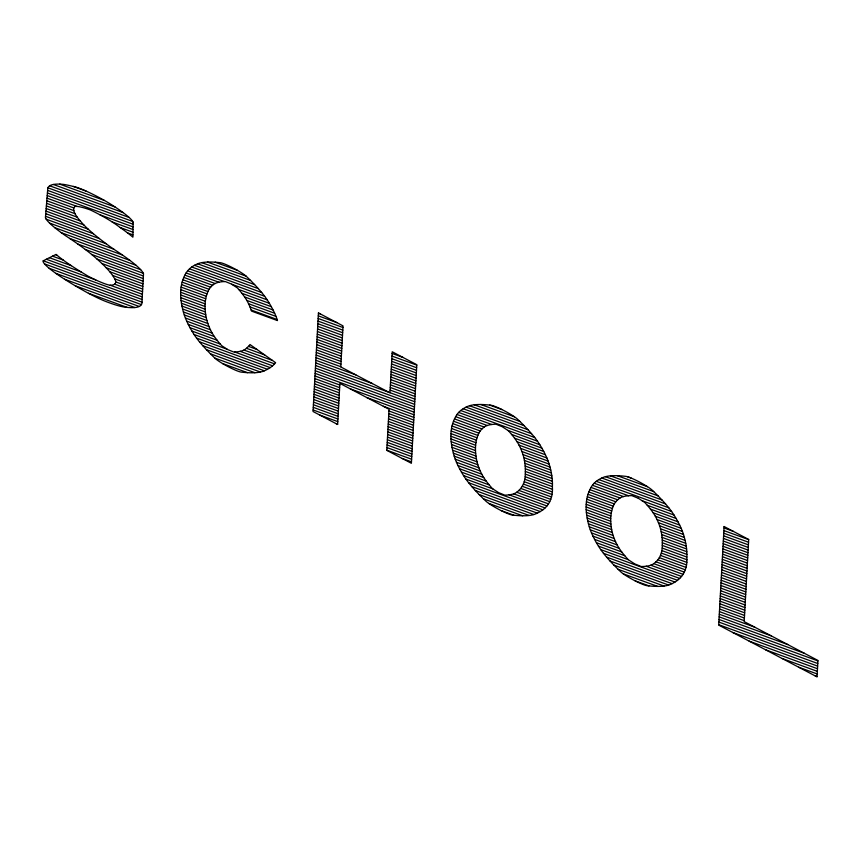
<?xml version="1.0" encoding="UTF-8"?>
<svg xmlns="http://www.w3.org/2000/svg" width="861" height="861" viewBox="0 0 861 861"><rect width="100%" height="100%" fill="white"/><g stroke="black" fill="none" stroke-linecap="round" stroke-linejoin="round"><path stroke-width="1.29" d="M73.4 186.45L86.122 191.099M59.71 184.125L104.407 200.441M53.371 184.48L115.116 207.017M49.712 185.804L123.123 212.602M47.872 187.795L129.139 217.467M47.624 190.378L132.712 221.438M47.42 192.961L133.1 224.247M47.215 195.555L77.016 206.436M99.951 214.809L133.057 226.895M47 198.148L73.917 207.975M112.156 221.934L133.014 229.543M46.795 200.742L73.852 210.611M120.174 227.53L132.971 232.201M215.175 262.207L237.378 270.311M46.591 203.325L75.036 213.711M127.471 232.857L132.928 234.849M207.436 262.045L246.181 276.187M46.376 205.919L77.242 217.187M201.765 262.637L250.573 280.46M46.171 208.513L80.31 220.976M197.643 263.8L254.63 284.614M45.967 211.096L83.851 224.925M194.489 265.317L258.343 288.629M45.751 213.689L88.231 229.198M191.788 267.007L261.69 292.514M318.43 313.232L320.378 313.942M45.547 216.283L93.451 233.772M189.517 268.836L224.366 281.558M231.717 284.248L264.65 296.27M318.29 315.847L336.899 322.638M46.182 219.178L99.424 238.615M187.633 270.817L218.92 282.236M238.701 289.457L267.201 299.865M318.15 318.462L342.947 327.514M49.561 223.074L106.129 243.728M186.105 272.959A1120.667 142.399 28.2 0 1 197.287 263.95A457.471 58.128 28.2 0 1 220.298 262.691A15.907 2.023 28.2 0 1 233.471 268.169A15.907 2.023 28.2 0 1 246.494 276.489A457.471 58.128 28.2 0 1 268.083 301.221A1120.667 142.399 28.2 0 1 277.5 320.593L251.52 311.101A1009.953 128.332 28.2 0 0 248.033 302.674A406.338 51.628 28.2 0 0 237.324 287.886L231.318 283.99L225.238 281.525A406.338 51.628 28.2 0 0 213.539 284.517A1009.953 128.332 28.2 0 0 207.964 291.481A1993.473 253.295 28.2 0 0 206.468 318.613A1009.953 128.332 28.2 0 0 210.999 330.904A406.338 51.628 28.2 0 0 221.718 345.691L227.713 349.598L233.805 352.052A406.338 51.628 28.2 0 0 245.493 349.071A1168.829 148.512 28.2 0 0 249.97 344.518L275.606 362.675A1294.298 164.462 28.2 0 1 264.262 370.854A457.471 58.128 28.2 0 1 241.252 372.113A15.907 2.023 28.2 0 1 228.068 366.635A15.907 2.023 28.2 0 1 215.056 358.316A457.471 58.128 28.2 0 1 193.467 333.573A1120.667 142.399 28.2 0 1 183.877 313.63A2187.058 277.899 28.2 0 1 186.105 272.959L215.142 283.527M241.866 293.289L269.364 303.32M318 321.078L342.807 330.129M54.706 227.627L113.867 249.216M184.878 275.143L212.613 285.271M244.589 296.937L271.323 306.699M317.86 323.693L342.656 332.744M61.314 232.707L122.477 255.028M183.802 277.414L210.644 287.219M246.816 300.424L273.088 310.014M317.72 326.308L342.517 335.36M392.11 353.462L402.959 357.423M69.601 238.4L129.946 260.431M182.887 279.75L209.094 289.318M248.549 303.718L274.648 313.253M317.569 328.924L342.377 337.975M391.97 356.077L416.767 365.129M77.931 244.104L136.081 265.328M182.134 282.139L207.921 291.556M249.97 306.903L276.004 316.407M317.429 331.539L342.226 340.59M391.83 358.693L416.627 367.744M85.282 249.453L140.677 269.676M181.542 284.593L207.027 293.892M251.154 310.003L277.134 319.496M317.289 334.143L342.086 343.205M391.68 361.308L416.487 370.359M91.6 254.425L143.367 273.324M181.101 287.1L206.296 296.302M317.139 336.759L341.946 345.821M391.54 363.923L416.337 372.974M97.045 259.075L143.4 276.004M180.81 289.662L205.747 298.767M316.999 339.374L341.795 348.425M391.4 366.538L416.197 375.59M101.921 263.52L143.249 278.609M180.659 292.266L205.359 301.285M316.859 341.989L341.656 351.04M391.249 369.154L416.057 378.205M489.705 405.09L501.974 409.567M106.161 267.739L143.109 281.224M180.659 294.936L205.133 303.868M316.708 344.604L341.516 353.656M391.109 371.769L415.906 380.82M480.782 404.498L514.458 416.799M109.734 271.71L142.969 283.839M180.788 297.648L205.058 306.505M316.568 347.22L341.365 356.271M390.969 374.374L415.766 383.436M474.293 404.799L519.893 421.449M55.621 254.619L56.826 255.06M112.533 275.402L142.829 286.455M181.047 300.414L205.144 309.207M316.428 349.835L341.225 358.886M390.829 376.989L415.626 386.051M469.546 405.735L524.123 425.657M52.532 256.158L63.24 260.065M114.717 278.856L142.678 289.07M181.445 303.223L205.37 311.962M316.278 352.45L341.085 361.502M390.679 379.604L415.476 388.655M466.081 407.135L528.019 429.747M49.454 257.708L71.312 265.683M115.675 281.881L142.539 291.685M181.962 306.075L205.747 314.76M316.138 355.066L340.934 364.117M390.539 382.219L415.336 391.271M463.175 408.738L531.549 433.696M46.376 259.247L81.042 271.904M114.599 284.152L142.399 294.301M182.607 308.981L206.263 317.612M315.998 357.67L340.795 366.732M390.399 384.835L415.196 393.886M460.721 410.503L534.713 437.517M43.287 260.786L95.7 279.922M110.23 285.217L142.259 296.916M183.382 311.93L206.941 320.529M315.858 360.285L355.884 374.901M390.248 387.45L415.045 396.501M458.665 412.43L491.76 424.505M507.85 430.382L537.479 441.198M44.557 263.918L142.108 299.531M184.276 314.922L207.867 323.532M315.707 362.901L372.404 383.597M390.108 390.065L414.905 399.117M456.997 414.485L487.229 425.517M511.563 434.407L539.815 444.717M627.508 476.725L631.135 478.059M49.131 268.255L142.065 302.179M185.384 317.989L209.051 326.631M315.567 365.516L388.914 392.293M389.968 392.681L414.765 401.732M455.652 416.659L484.173 427.067M514.534 438.152L541.87 448.14M617.359 475.692L647.483 486.691M55.89 273.389L141.43 304.611M186.708 321.142L210.471 329.817M315.427 368.131L414.615 404.347M454.5 418.898L481.977 428.939M517.03 441.725L543.743 451.487M610.481 475.842L653.757 491.642M64.564 279.222L139.224 306.473M188.247 324.371L212.183 333.11M248.474 346.359L256.912 349.437M315.277 370.747L414.475 406.962M453.51 421.212L480.223 430.963M519.022 445.126L545.411 454.759M605.444 476.671L658.041 495.871M75.241 285.777L134.854 307.549M189.99 327.675L214.411 336.586M246.461 348.285L264.682 354.936M315.137 373.362L414.335 409.578M452.692 423.58L478.867 433.137M520.582 448.355L546.875 457.966M601.807 478.006L661.98 499.983M88.435 293.267L127.073 307.377M191.917 331.044L217.123 340.246M243.932 350.029L272.442 360.436M314.997 375.977L339.794 385.028M350.276 388.849L414.184 412.182M452.025 426.001L477.855 435.429M521.895 451.508L548.123 461.087M598.825 479.588L665.575 503.954M194.048 334.488L220.287 344.066M240.176 351.331L274.562 363.88M314.846 378.592L339.643 387.644M366.786 397.545L414.044 414.798M451.53 428.487L477.048 437.797M522.971 454.565L549.157 464.122A2167.89 275.466 28.2 0 1 552.385 486.842A1485.44 188.742 28.2 0 1 548.683 503.545A1283.525 163.095 28.2 0 1 535.617 513.899A454.081 57.698 28.2 0 1 512.349 515.039A16.176 2.056 28.2 0 1 498.971 509.475A16.176 2.056 28.2 0 1 485.755 501.037A454.081 57.698 28.2 0 1 463.907 476.144A1111.433 141.226 28.2 0 1 454.188 456.104A2167.89 275.466 28.2 0 1 456.427 415.346A1111.433 141.226 28.2 0 1 467.738 406.381A454.081 57.698 28.2 0 1 491.018 405.24A16.176 2.056 28.2 0 1 504.385 410.805A16.176 2.056 28.2 0 1 517.601 419.242A454.081 57.698 28.2 0 1 539.449 444.136A1111.433 141.226 28.2 0 1 549.167 464.176M596.296 481.331L668.793 507.796M724.036 527.965L733.271 531.334M196.545 338.072L227.186 349.254M234.762 352.02L272.55 365.817M314.706 381.197L339.503 390.259M383.306 406.241L413.904 417.413M451.175 431.017L476.402 440.229M523.789 457.535L550.007 467.103M594.176 483.225L628.519 495.764M642.069 500.715L671.612 511.499M723.897 530.58L748.693 539.632M199.461 341.795L270.193 367.615M314.566 383.812L339.363 392.864M388.957 410.977L413.754 420.028M450.97 433.61L475.939 442.726M524.392 460.42L550.739 470.031M592.443 485.26L623.461 496.582M647.257 505.267L674.012 515.039A1110.658 141.129 28.2 0 1 683.656 534.961A2166.75 275.316 28.2 0 1 686.841 557.53A1484.547 188.634 28.2 0 1 683.16 574.169A1282.664 162.977 28.2 0 1 670.192 584.511A453.639 57.644 28.2 0 1 647.085 585.684A16.036 2.034 28.2 0 1 633.814 580.163A16.036 2.034 28.2 0 1 620.706 571.79A453.639 57.644 28.2 0 1 599.019 547.036A1110.658 141.129 28.2 0 1 589.376 527.093A2166.75 275.316 28.2 0 1 591.604 486.497A1110.658 141.129 28.2 0 1 602.84 477.554A453.639 57.644 28.2 0 1 625.947 476.381A16.036 2.034 28.2 0 1 639.206 481.891A16.036 2.034 28.2 0 1 652.315 490.264A453.639 57.644 28.2 0 1 674.002 515.018M723.746 533.196L748.553 542.247M202.755 345.67L267.47 369.294M314.416 386.428L339.212 395.479M388.817 413.592L413.614 422.643M450.906 436.258L475.638 445.288M524.844 463.25L551.341 472.926M591.055 487.423L620.038 498.002M650.421 509.088L676.1 518.473M723.606 535.811L748.403 544.862M206.425 349.674L264.349 370.811M314.276 389.043L339.073 398.094M388.677 416.207L413.474 425.259M450.981 438.949L475.487 447.903M525.156 466.027L551.815 475.767M589.871 489.651L617.681 499.81M653.112 512.747L677.994 521.831M723.466 538.426L748.263 547.478M210.428 353.806L260.399 372.038M314.136 391.658L338.933 400.709M388.526 418.823L413.323 427.874M451.196 441.693L475.498 450.572M525.328 468.761L552.17 478.555M588.859 491.954L615.798 501.791M655.296 516.202L679.695 525.113M723.315 541.042L748.123 550.093M214.776 358.047L254.942 372.716M313.985 394.273L338.782 403.325M388.386 421.427L413.183 430.489M451.541 444.491L475.67 453.295M525.339 471.43L552.375 481.299M588.02 494.311L614.345 503.922M656.986 519.495L681.18 528.32M723.175 543.657L747.972 552.708M222.622 363.579L247.505 372.662M313.845 396.889L338.642 405.94M388.246 424.042L413.043 433.105M452.014 447.322L475.982 456.072M525.307 474.088L552.461 484M587.331 496.732L613.258 506.193M658.417 522.681L682.461 531.452M723.036 546.261L747.832 555.323M313.705 399.504L338.502 408.555M388.096 426.658L412.893 435.709M452.617 450.217L476.434 458.902M525.188 476.703L552.396 486.637M586.804 499.197L612.397 508.539M659.591 525.77L683.516 534.509M722.885 548.877L747.692 557.928M313.555 402.119L338.351 411.171M387.956 429.273L412.753 438.324M453.349 453.144L477.026 461.787M524.833 479.243L552.471 489.328M586.427 501.726L611.719 510.96M660.505 528.772L684.377 537.49M722.745 551.492L747.542 560.543M313.415 404.724L338.212 413.786M387.816 431.888L412.613 440.94M454.199 456.126L477.844 464.757M524.231 481.686L552.364 491.965M586.201 504.309L611.213 513.447M661.173 531.678L685.119 540.428M722.605 554.107L747.402 563.159M313.275 407.339L338.072 416.39M387.665 434.504L412.473 443.555M455.221 459.161L478.92 467.814M523.37 484.043L552.052 494.515M586.115 506.946L610.89 515.997M661.689 534.53L685.733 543.313M722.454 556.723L747.262 565.774M313.124 409.954L337.932 419.006M387.525 437.119L412.322 446.17M456.47 462.282L480.234 470.967M522.218 486.293L551.514 496.98M586.169 509.637L610.729 518.602M662.044 537.339L686.228 546.165M722.314 559.338L747.111 568.389M319.722 415.034L337.781 421.621M387.385 439.734L412.182 448.785M457.923 465.489L481.794 474.196M520.733 488.413L550.749 499.369M586.363 512.37L610.74 521.271M662.26 540.073L686.594 548.963M722.175 561.953L746.971 571.004M336.231 423.72L337.641 424.236M387.235 442.35L412.042 451.401M459.591 468.761L483.774 477.586M518.903 490.404L549.738 501.662M586.696 515.158L610.901 523.994M662.303 542.764L686.82 551.707M722.024 564.568L746.831 573.62M387.095 444.954L411.892 454.016M461.464 472.108L486.271 481.159M516.718 492.244A1156.958 147.005 28.2 0 0 523.305 484.183A1345.022 170.909 28.2 0 0 525.285 472.775A1972.583 250.648 28.2 0 0 523.908 458.02A999.772 127.041 28.2 0 0 519.28 445.632A402.388 51.133 28.2 0 0 508.356 430.715L502.221 426.722L496.001 424.204A402.388 51.133 28.2 0 0 484.108 427.121A999.772 127.041 28.2 0 0 478.415 434.073A1972.583 250.648 28.2 0 0 476.929 461.335A999.772 127.041 28.2 0 0 481.547 473.722A402.388 51.133 28.2 0 0 492.47 488.639L498.605 492.632L504.826 495.15A402.388 51.133 28.2 0 0 516.718 492.244L548.479 503.879M587.148 517.988L611.213 526.781M662.27 545.411L686.906 554.409M721.884 567.173L746.681 576.235M386.955 447.569L411.752 456.621M463.519 475.53L489.231 484.915M513.64 493.827L546.929 505.977M587.74 520.873L611.676 529.612M662.195 548.059L686.863 557.056M721.744 569.788L746.541 578.85M386.804 450.185L411.612 459.236M465.855 479.05L492.879 488.908M509.131 494.838L545.067 507.958M588.45 523.8L612.289 532.507M661.872 550.599L686.927 559.747M721.593 572.404L746.401 581.455M402.291 458.504L411.461 461.851M468.61 482.72L542.85 509.82M589.279 526.771L613.129 535.477M661.302 553.063L686.841 562.384M721.453 575.019L746.25 584.07M471.774 486.54L540.277 511.552M590.269 529.795L614.227 538.545M660.462 555.42L686.54 564.945M721.314 577.634L746.11 586.685M475.304 490.49L537.318 513.134M591.496 532.905L615.583 541.698M659.322 557.67L686.023 567.421M721.163 580.249L745.97 589.301M479.19 494.58L533.852 514.534M592.928 536.102L617.176 544.948M657.847 559.801L685.281 569.81M721.023 582.865L745.82 591.916M483.419 498.788L529.128 515.481M594.564 539.363L619.199 548.36M655.996 561.792L684.301 572.124M720.883 585.48L745.68 594.531M488.811 503.427L522.659 515.782M596.415 542.699L621.739 551.955M653.747 563.632L683.064 574.341M720.732 588.095L745.54 597.147M501.177 510.605L513.769 515.201M598.449 546.111L624.774 555.722M650.744 565.203L681.546 576.45M720.592 590.7L745.389 599.762M600.741 549.619L628.25 559.661M646.224 566.226L679.706 578.441M720.453 593.315L745.249 602.377M603.453 553.279L677.521 580.314M720.302 595.93L745.109 604.982M606.574 557.078L674.992 582.058M720.162 598.546L744.959 607.597M610.072 561.017L672.064 583.65M720.022 601.161L744.819 610.212M613.925 565.096L668.653 585.071M719.871 603.776L744.679 612.828M618.112 569.293L664.035 586.05M719.731 606.392L744.528 615.443M623.289 573.846L657.686 586.406M719.592 609.007L744.388 618.058M635.084 580.82L648.979 585.889M719.441 611.622L744.248 620.673M719.301 614.227L754.742 627.163M719.161 616.842L771.252 635.859M719.01 619.457L787.772 644.555M718.87 622.072L804.282 653.251M718.731 624.688L817.928 660.904M732.603 632.426L817.778 663.519M749.124 641.111L817.638 666.134M765.633 649.807L817.498 668.739M782.154 658.504L817.347 671.354M798.664 667.2L817.207 673.969M815.184 675.896L817.067 676.585M133.121 222.342L132.895 237.173A95.829 12.172 28.2 0 0 120.422 227.702L117.365 225.485A27.412 3.487 28.2 0 0 90.168 209.88A68.363 8.685 28.2 0 0 74.799 206.532A220.696 28.047 28.2 0 0 81.063 221.815A165.646 21.051 28.2 0 0 110.1 246.644L115.234 250.164A85.562 10.87 28.2 0 1 143.518 273.68L142.011 301.382A250.347 31.814 28.2 0 1 124.985 307.119A77.135 9.805 28.2 0 1 106.473 301.727A25.927 3.293 28.2 0 1 91.029 294.602A20.632 2.626 28.2 0 1 83.237 290.394A58.376 7.415 28.2 0 1 43.05 260.905L56.051 254.404A68.105 8.653 28.2 0 0 88.263 276.252A27.939 3.552 28.2 0 0 111.456 285.163A150.557 19.125 28.2 0 0 113.512 276.941A230.253 29.252 28.2 0 0 90.653 253.64A114.158 14.508 28.2 0 0 65.425 235.634A84.432 10.73 28.2 0 1 45.429 217.758L47.829 187.902A270.268 34.343 28.2 0 1 63.8 184.426A163.881 20.825 28.2 0 1 71.248 185.965L73.874 186.557A30.221 3.842 28.2 0 1 111.661 204.767A57.569 7.318 28.2 0 1 133.121 222.342M318.452 312.93L313.038 411.515L337.63 424.462L339.88 383.382L389.054 409.276L386.793 450.346L411.386 463.293L416.799 364.709L392.207 351.762L389.958 392.842L340.784 366.947L343.033 325.878L318.452 312.93M724.112 526.523L718.709 625.097L817.046 676.875L817.95 660.452L744.195 621.62L748.704 539.46L724.112 526.523M638.313 498.271L631.834 495.645A386.202 49.077 28.2 0 0 619.586 498.304A958.562 121.799 28.2 0 0 613.721 505.127A1889.228 240.058 28.2 0 0 612.236 532.259A958.562 121.799 28.2 0 0 617.046 544.69A386.202 49.077 28.2 0 0 628.326 559.736L634.708 563.88L641.187 566.516A386.202 49.077 28.2 0 0 653.434 563.858A1109.054 140.924 28.2 0 0 660.215 555.969A1288.799 163.762 28.2 0 0 662.249 544.626A1889.228 240.058 28.2 0 0 660.785 529.902A958.562 121.799 28.2 0 0 655.985 517.461A386.202 49.077 28.2 0 0 644.706 502.415L638.313 498.271"/></g></svg>
